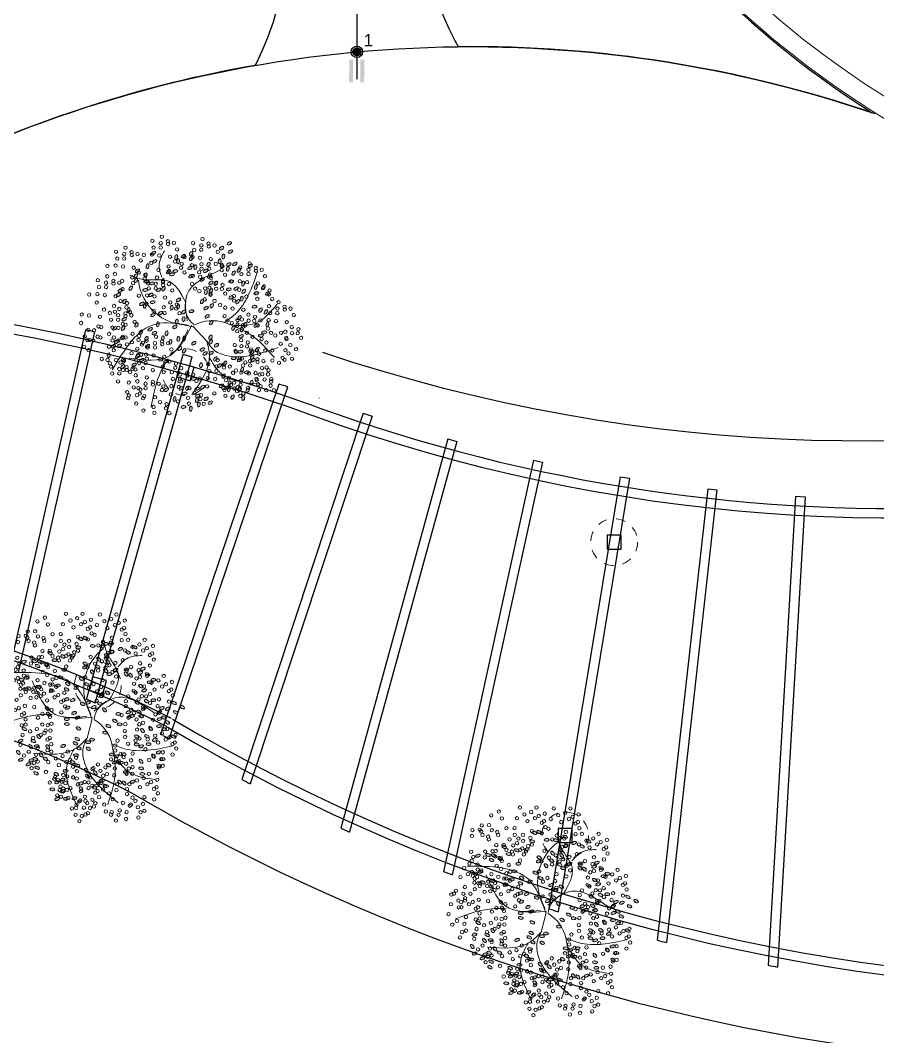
# Model space of a CAD drawing. Header units: metres. Extents: x 28 to 148, y 23 to 113.
# Drawn here: x 97.32 to 106.47, y 70.17 to 81.01 of the extents above; entities that cross this region are included whole.
import ezdxf

# ---------------------------------------------------------------- set-up
doc = ezdxf.new("R2010")
doc.units = ezdxf.units.M
doc.linetypes.add('DASHED2', pattern=[0.375, 0.25, -0.125])
doc.linetypes.add('HIDDEN2', pattern=[0.1875, 0.125, -0.0625])
for name, color, linetype, lineweight in [('DWGAUTOCAD.COM', 7, 'Continuous', 0), ('GRAFO01', 7, 'Continuous', 0), ('proyecciones', 1, 'DASHED2', 5)]:
    doc.layers.add(name, color=color, linetype=linetype, lineweight=lineweight)
doc.styles.add('Generales', font='trebuc.ttf', dxfattribs={"height": 0.1})

# ---------------------------------------------------------------- blocks, each defined once
blk = doc.blocks.new('A$C2ECE247B')
h = blk.add_hatch(color=6)
h.set_gradient(color1=(255, 0, 255), color2=(255, 127, 223), rotation=180, centered=1, tint=1, name='INVSPHERICAL')
edge = h.paths.add_edge_path()
edge.add_ellipse((2.573, 1.381), major_axis=(-0.0583, -0.0025), ratio=0.578492, start_angle=0, end_angle=360, ccw=False)
edge = h.paths.add_edge_path()
edge.add_ellipse((2.69, 1.466), major_axis=(-0.0521, -0.0262), ratio=0.578492, start_angle=0, end_angle=360, ccw=False)
edge = h.paths.add_edge_path()
edge.add_ellipse((2.361, 1.263), major_axis=(-0.0377, -0.0445), ratio=0.578492, start_angle=0, end_angle=360, ccw=False)
edge = h.paths.add_edge_path()
edge.add_ellipse((2.855, 1.253), major_axis=(-0.0583, -0.0025), ratio=0.578492, start_angle=0, end_angle=360, ccw=False)
edge = h.paths.add_edge_path()
edge.add_ellipse((2.094, 3.168), major_axis=(-0.0546, 0.0205), ratio=0.578492, start_angle=0, end_angle=360, ccw=False)
edge = h.paths.add_edge_path()
edge.add_ellipse((2.035, 2.867), major_axis=(-0.0521, -0.0262), ratio=0.578492, start_angle=0, end_angle=360, ccw=False)
edge = h.paths.add_edge_path()
edge.add_ellipse((1.85, 3.126), major_axis=(-0.0521, -0.0262), ratio=0.578492, start_angle=0, end_angle=360, ccw=False)
edge = h.paths.add_edge_path()
edge.add_ellipse((1.989, 3.049), major_axis=(-0.0546, 0.0205), ratio=0.578492, start_angle=0, end_angle=360, ccw=False)
edge = h.paths.add_edge_path()
edge.add_ellipse((1.831, 2.33), major_axis=(-0.0521, -0.0262), ratio=0.578492, start_angle=0, end_angle=360, ccw=False)
edge = h.paths.add_edge_path()
edge.add_ellipse((1.673, 2.454), major_axis=(-0.0521, -0.0262), ratio=0.578492, start_angle=0, end_angle=360, ccw=False)
edge = h.paths.add_edge_path()
edge.add_ellipse((1.556, 2.369), major_axis=(-0.0583, -0.0025), ratio=0.578492, start_angle=0, end_angle=360, ccw=False)
edge = h.paths.add_edge_path()
edge.add_ellipse((1.588, 2.619), major_axis=(-0.0583, -0.0025), ratio=0.578492, start_angle=0, end_angle=360, ccw=False)
edge = h.paths.add_edge_path()
edge.add_ellipse((1.921, 2.717), major_axis=(-0.0377, -0.0445), ratio=0.578492, start_angle=0, end_angle=360, ccw=False)
edge = h.paths.add_edge_path()
edge.add_ellipse((1.347, 2.658), major_axis=(-0.0546, 0.0205), ratio=0.578492, start_angle=0, end_angle=360, ccw=False)
edge = h.paths.add_edge_path()
edge.add_ellipse((1.747, 1.646), major_axis=(-0.0583, -0.0025), ratio=0.578492, start_angle=0, end_angle=360, ccw=False)
edge = h.paths.add_edge_path()
edge.add_ellipse((1.636, 1.6), major_axis=(-0.0546, 0.0205), ratio=0.578492, start_angle=0, end_angle=360, ccw=False)
edge = h.paths.add_edge_path()
edge.add_ellipse((1.461, 1.651), major_axis=(-0.0583, -0.0025), ratio=0.578492, start_angle=0, end_angle=360, ccw=False)
edge = h.paths.add_edge_path()
edge.add_ellipse((1.045, 1.48), major_axis=(-0.0377, -0.0445), ratio=0.578492, start_angle=0, end_angle=360, ccw=False)
edge = h.paths.add_edge_path()
edge.add_ellipse((1.009, 1.178), major_axis=(-0.0583, -0.0025), ratio=0.578492, start_angle=0, end_angle=360, ccw=False)
edge = h.paths.add_edge_path()
edge.add_ellipse((1.53, 1.44), major_axis=(-0.0546, 0.0205), ratio=0.578492, start_angle=0, end_angle=360, ccw=False)
edge = h.paths.add_edge_path()
edge.add_ellipse((1.673, 1.458), major_axis=(-0.0546, 0.0205), ratio=0.578492, start_angle=0, end_angle=360, ccw=False)
edge = h.paths.add_edge_path()
edge.add_ellipse((1.412, 1.211), major_axis=(-0.0521, -0.0262), ratio=0.578492, start_angle=0, end_angle=360, ccw=False)
edge = h.paths.add_edge_path()
edge.add_ellipse((1.247, 0.991), major_axis=(-0.0546, 0.0205), ratio=0.578492, start_angle=0, end_angle=360, ccw=False)
edge = h.paths.add_edge_path()
edge.add_ellipse((1.451, 0.958), major_axis=(-0.0377, -0.0445), ratio=0.578492, start_angle=0, end_angle=360, ccw=False)
edge = h.paths.add_edge_path()
edge.add_ellipse((1.56, 0.985), major_axis=(-0.0377, -0.0445), ratio=0.578492, start_angle=0, end_angle=360, ccw=False)
edge = h.paths.add_edge_path()
edge.add_ellipse((1.04, 1.312), major_axis=(-0.0583, -0.0025), ratio=0.578492, start_angle=0, end_angle=360, ccw=False)
edge = h.paths.add_edge_path()
edge.add_ellipse((0.61, 1.371), major_axis=(-0.0521, -0.0262), ratio=0.578492, start_angle=0, end_angle=360, ccw=False)
edge = h.paths.add_edge_path()
edge.add_ellipse((0.525, 1.536), major_axis=(-0.0583, -0.0025), ratio=0.578492, start_angle=0, end_angle=360, ccw=False)
edge = h.paths.add_edge_path()
edge.add_ellipse((0.748, 1.606), major_axis=(-0.0377, -0.0445), ratio=0.578492, start_angle=0, end_angle=360, ccw=False)
edge = h.paths.add_edge_path()
edge.add_ellipse((1.15, 1.886), major_axis=(-0.0583, -0.0025), ratio=0.578492, start_angle=0, end_angle=360, ccw=False)
edge = h.paths.add_edge_path()
edge.add_ellipse((1.038, 1.839), major_axis=(-0.0546, 0.0205), ratio=0.578492, start_angle=0, end_angle=360, ccw=False)
edge = h.paths.add_edge_path()
edge.add_ellipse((0.863, 1.891), major_axis=(-0.0583, -0.0025), ratio=0.578492, start_angle=0, end_angle=360, ccw=False)
edge = h.paths.add_edge_path()
edge.add_ellipse((0.622, 1.694), major_axis=(-0.0546, 0.0205), ratio=0.578492, start_angle=0, end_angle=360, ccw=False)
edge = h.paths.add_edge_path()
edge.add_ellipse((3.446, 1.636), major_axis=(-0.0377, -0.0445), ratio=0.578492, start_angle=0, end_angle=360, ccw=False)
edge = h.paths.add_edge_path()
edge.add_ellipse((2.913, 1.85), major_axis=(-0.0546, 0.0205), ratio=0.578492, start_angle=0, end_angle=360, ccw=False)
edge = h.paths.add_edge_path()
edge.add_ellipse((2.811, 2.767), major_axis=(-0.0546, 0.0205), ratio=0.578492, start_angle=0, end_angle=360, ccw=False)
edge = h.paths.add_edge_path()
edge.add_ellipse((2.826, 2.493), major_axis=(-0.0583, -0.0025), ratio=0.578492, start_angle=0, end_angle=360, ccw=False)
edge = h.paths.add_edge_path()
edge.add_ellipse((2.825, 2.376), major_axis=(-0.0583, -0.0025), ratio=0.578492, start_angle=0, end_angle=360, ccw=False)
edge = h.paths.add_edge_path()
edge.add_ellipse((3.267, 2.611), major_axis=(-0.0377, -0.0445), ratio=0.578492, start_angle=0, end_angle=360, ccw=False)
edge = h.paths.add_edge_path()
edge.add_ellipse((3.299, 2.752), major_axis=(-0.0377, -0.0445), ratio=0.578492, start_angle=0, end_angle=360, ccw=False)
edge = h.paths.add_edge_path()
edge.add_ellipse((3.55, 1.847), major_axis=(-0.0583, -0.0025), ratio=0.578492, start_angle=0, end_angle=360, ccw=False)
edge = h.paths.add_edge_path()
edge.add_ellipse((3.501, 2.075), major_axis=(-0.0377, -0.0445), ratio=0.578492, start_angle=0, end_angle=360, ccw=False)
edge = h.paths.add_edge_path()
edge.add_ellipse((3.633, 1.969), major_axis=(-0.0521, -0.0262), ratio=0.578492, start_angle=0, end_angle=360, ccw=False)
edge = h.paths.add_edge_path()
edge.add_ellipse((3.284, 1.829), major_axis=(-0.0377, -0.0445), ratio=0.578492, start_angle=0, end_angle=360, ccw=False)
edge = h.paths.add_edge_path()
edge.add_ellipse((2.203, 4.252), major_axis=(-0.0583, -0.0025), ratio=0.578492, start_angle=0, end_angle=360, ccw=False)
edge = h.paths.add_edge_path()
edge.add_ellipse((1.984, 4.241), major_axis=(-0.0583, -0.0025), ratio=0.578492, start_angle=0, end_angle=360, ccw=False)
edge = h.paths.add_edge_path()
edge.add_ellipse((1.89, 4.302), major_axis=(-0.0583, -0.0025), ratio=0.578492, start_angle=0, end_angle=360, ccw=False)
edge = h.paths.add_edge_path()
edge.add_ellipse((1.759, 4.327), major_axis=(-0.0521, -0.0262), ratio=0.578492, start_angle=0, end_angle=360, ccw=False)
edge = h.paths.add_edge_path()
edge.add_ellipse((1.747, 4.103), major_axis=(-0.0546, 0.0205), ratio=0.578492, start_angle=0, end_angle=360, ccw=False)
edge = h.paths.add_edge_path()
edge.add_ellipse((1.541, 4.179), major_axis=(-0.0546, 0.0205), ratio=0.578492, start_angle=0, end_angle=360, ccw=False)
edge = h.paths.add_edge_path()
edge.add_ellipse((1.354, 4.095), major_axis=(-0.0521, -0.0262), ratio=0.578492, start_angle=0, end_angle=360, ccw=False)
edge = h.paths.add_edge_path()
edge.add_ellipse((1.196, 4.219), major_axis=(-0.0521, -0.0262), ratio=0.578492, start_angle=0, end_angle=360, ccw=False)
edge = h.paths.add_edge_path()
edge.add_ellipse((1.873, 4.015), major_axis=(-0.0377, -0.0445), ratio=0.578492, start_angle=0, end_angle=360, ccw=False)
edge = h.paths.add_edge_path()
edge.add_ellipse((1.841, 3.874), major_axis=(-0.0377, -0.0445), ratio=0.578492, start_angle=0, end_angle=360, ccw=False)
edge = h.paths.add_edge_path()
edge.add_ellipse((2.059, 3.93), major_axis=(-0.0377, -0.0445), ratio=0.578492, start_angle=0, end_angle=360, ccw=False)
edge = h.paths.add_edge_path()
edge.add_ellipse((2.682, 4.022), major_axis=(-0.0546, 0.0205), ratio=0.578492, start_angle=0, end_angle=360, ccw=False)
edge = h.paths.add_edge_path()
edge.add_ellipse((2.493, 4.422), major_axis=(-0.0521, -0.0262), ratio=0.578492, start_angle=0, end_angle=360, ccw=False)
edge = h.paths.add_edge_path()
edge.add_ellipse((2.382, 4.439), major_axis=(-0.0521, -0.0262), ratio=0.578492, start_angle=0, end_angle=360, ccw=False)
edge = h.paths.add_edge_path()
edge.add_ellipse((2.552, 4.216), major_axis=(-0.0583, -0.0025), ratio=0.578492, start_angle=0, end_angle=360, ccw=False)
edge = h.paths.add_edge_path()
edge.add_ellipse((2.383, 3.828), major_axis=(-0.0521, -0.0262), ratio=0.578492, start_angle=0, end_angle=360, ccw=False)
edge = h.paths.add_edge_path()
edge.add_ellipse((2.92, 4), major_axis=(-0.0521, -0.0262), ratio=0.578492, start_angle=0, end_angle=360, ccw=False)
edge = h.paths.add_edge_path()
edge.add_ellipse((2.162, 0.848), major_axis=(-0.0521, -0.0262), ratio=0.578492, start_angle=0, end_angle=360, ccw=False)
edge = h.paths.add_edge_path()
edge.add_ellipse((2.487, 0.82), major_axis=(-0.0377, -0.0445), ratio=0.578492, start_angle=0, end_angle=360, ccw=False)
edge = h.paths.add_edge_path()
edge.add_ellipse((2.641, 0.593), major_axis=(-0.0546, 0.0205), ratio=0.578492, start_angle=0, end_angle=360, ccw=False)
edge = h.paths.add_edge_path()
edge.add_ellipse((2.848, 0.578), major_axis=(-0.0583, -0.0025), ratio=0.578492, start_angle=0, end_angle=360, ccw=False)
edge = h.paths.add_edge_path()
edge.add_ellipse((2.605, 1.631), major_axis=(-0.0583, -0.0025), ratio=0.578492, start_angle=0, end_angle=360, ccw=False)
edge = h.paths.add_edge_path()
edge.add_ellipse((2.329, 1.122), major_axis=(-0.0377, -0.0445), ratio=0.578492, start_angle=0, end_angle=360, ccw=False)
edge = h.paths.add_edge_path()
edge.add_ellipse((2.143, 1.207), major_axis=(-0.0377, -0.0445), ratio=0.578492, start_angle=0, end_angle=360, ccw=False)
edge = h.paths.add_edge_path()
edge.add_ellipse((1.887, 0.887), major_axis=(-0.0583, -0.0025), ratio=0.578492, start_angle=0, end_angle=360, ccw=False)
edge = h.paths.add_edge_path()
edge.add_ellipse((2.107, 0.898), major_axis=(-0.0583, -0.0025), ratio=0.578492, start_angle=0, end_angle=360, ccw=False)
edge = h.paths.add_edge_path()
edge.add_ellipse((2.012, 0.959), major_axis=(-0.0583, -0.0025), ratio=0.578492, start_angle=0, end_angle=360, ccw=False)
edge = h.paths.add_edge_path()
edge.add_ellipse((1.82, 1.387), major_axis=(-0.0521, -0.0262), ratio=0.578492, start_angle=0, end_angle=360, ccw=False)
edge = h.paths.add_edge_path()
edge.add_ellipse((2.492, 0.949), major_axis=(-0.0546, 0.0205), ratio=0.578492, start_angle=0, end_angle=360, ccw=False)
edge = h.paths.add_edge_path()
edge.add_ellipse((2.316, 2.892), major_axis=(-0.0546, 0.0205), ratio=0.578492, start_angle=0, end_angle=360, ccw=False)
edge = h.paths.add_edge_path()
edge.add_ellipse((2.447, 2.863), major_axis=(-0.0521, -0.0262), ratio=0.578492, start_angle=0, end_angle=360, ccw=False)
edge = h.paths.add_edge_path()
edge.add_ellipse((2.343, 3.33), major_axis=(-0.0521, -0.0262), ratio=0.578492, start_angle=0, end_angle=360, ccw=False)
edge = h.paths.add_edge_path()
edge.add_ellipse((1.261, 2.571), major_axis=(-0.0583, -0.0025), ratio=0.578492, start_angle=0, end_angle=360, ccw=False)
edge = h.paths.add_edge_path()
edge.add_ellipse((1.041, 2.56), major_axis=(-0.0583, -0.0025), ratio=0.578492, start_angle=0, end_angle=360, ccw=False)
edge = h.paths.add_edge_path()
edge.add_ellipse((1.145, 2.075), major_axis=(-0.0521, -0.0262), ratio=0.578492, start_angle=0, end_angle=360, ccw=False)
edge = h.paths.add_edge_path()
edge.add_ellipse((0.902, 2.082), major_axis=(-0.0521, -0.0262), ratio=0.578492, start_angle=0, end_angle=360, ccw=False)
edge = h.paths.add_edge_path()
edge.add_ellipse((0.711, 1.997), major_axis=(-0.0546, 0.0205), ratio=0.578492, start_angle=0, end_angle=360, ccw=False)
edge = h.paths.add_edge_path()
edge.add_ellipse((0.598, 2.497), major_axis=(-0.0546, 0.0205), ratio=0.578492, start_angle=0, end_angle=360, ccw=False)
edge = h.paths.add_edge_path()
edge.add_ellipse((0.495, 2.531), major_axis=(-0.0521, -0.0262), ratio=0.578492, start_angle=0, end_angle=360, ccw=False)
edge = h.paths.add_edge_path()
edge.add_ellipse((0.411, 2.414), major_axis=(-0.0521, -0.0262), ratio=0.578492, start_angle=0, end_angle=360, ccw=False)
edge = h.paths.add_edge_path()
edge.add_ellipse((0.487, 2.252), major_axis=(-0.0583, -0.0025), ratio=0.578492, start_angle=0, end_angle=360, ccw=False)
edge = h.paths.add_edge_path()
edge.add_ellipse((0.612, 2.325), major_axis=(-0.0583, -0.0025), ratio=0.578492, start_angle=0, end_angle=360, ccw=False)
edge = h.paths.add_edge_path()
edge.add_ellipse((0.814, 2.273), major_axis=(-0.0377, -0.0445), ratio=0.578492, start_angle=0, end_angle=360, ccw=False)
edge = h.paths.add_edge_path()
edge.add_ellipse((1.008, 2.22), major_axis=(-0.0377, -0.0445), ratio=0.578492, start_angle=0, end_angle=360, ccw=False)
edge = h.paths.add_edge_path()
edge.add_ellipse((1.392, 3.686), major_axis=(-0.0583, -0.0025), ratio=0.578492, start_angle=0, end_angle=360, ccw=False)
edge = h.paths.add_edge_path()
edge.add_ellipse((1.206, 3.162), major_axis=(-0.0521, -0.0262), ratio=0.578492, start_angle=0, end_angle=360, ccw=False)
edge = h.paths.add_edge_path()
edge.add_ellipse((1.048, 3.286), major_axis=(-0.0521, -0.0262), ratio=0.578492, start_angle=0, end_angle=360, ccw=False)
edge = h.paths.add_edge_path()
edge.add_ellipse((0.967, 3.184), major_axis=(-0.0546, 0.0205), ratio=0.578492, start_angle=0, end_angle=360, ccw=False)
edge = h.paths.add_edge_path()
edge.add_ellipse((1.061, 3.609), major_axis=(-0.0546, 0.0205), ratio=0.578492, start_angle=0, end_angle=360, ccw=False)
edge = h.paths.add_edge_path()
edge.add_ellipse((0.998, 3.702), major_axis=(-0.0546, 0.0205), ratio=0.578492, start_angle=0, end_angle=360, ccw=False)
edge = h.paths.add_edge_path()
edge.add_ellipse((0.89, 3.567), major_axis=(-0.0521, -0.0262), ratio=0.578492, start_angle=0, end_angle=360, ccw=False)
edge = h.paths.add_edge_path()
edge.add_ellipse((0.744, 3.439), major_axis=(-0.0583, -0.0025), ratio=0.578492, start_angle=0, end_angle=360, ccw=False)
edge = h.paths.add_edge_path()
edge.add_ellipse((0.838, 3.378), major_axis=(-0.0583, -0.0025), ratio=0.578492, start_angle=0, end_angle=360, ccw=False)
edge = h.paths.add_edge_path()
edge.add_ellipse((1.405, 3.576), major_axis=(-0.0377, -0.0445), ratio=0.578492, start_angle=0, end_angle=360, ccw=False)
edge = h.paths.add_edge_path()
edge.add_ellipse((1.296, 3.548), major_axis=(-0.0377, -0.0445), ratio=0.578492, start_angle=0, end_angle=360, ccw=False)
edge = h.paths.add_edge_path()
edge.add_ellipse((2.217, 3.628), major_axis=(-0.0377, -0.0445), ratio=0.578492, start_angle=0, end_angle=360, ccw=False)
edge = h.paths.add_edge_path()
edge.add_ellipse((1.892, 3.656), major_axis=(-0.0521, -0.0262), ratio=0.578492, start_angle=0, end_angle=360, ccw=False)
edge = h.paths.add_edge_path()
edge.add_ellipse((2.087, 3.756), major_axis=(-0.0521, -0.0262), ratio=0.578492, start_angle=0, end_angle=360, ccw=False)
edge = h.paths.add_edge_path()
edge.add_ellipse((1.653, 3.678), major_axis=(-0.0546, 0.0205), ratio=0.578492, start_angle=0, end_angle=360, ccw=False)
edge = h.paths.add_edge_path()
edge.add_ellipse((1.806, 3.572), major_axis=(-0.0583, -0.0025), ratio=0.578492, start_angle=0, end_angle=360, ccw=False)
edge = h.paths.add_edge_path()
edge.add_ellipse((2.219, 2.002), major_axis=(-0.0583, -0.0025), ratio=0.578492, start_angle=0, end_angle=360, ccw=False)
edge = h.paths.add_edge_path()
edge.add_ellipse((2.314, 1.941), major_axis=(-0.0583, -0.0025), ratio=0.578492, start_angle=0, end_angle=360, ccw=False)
edge = h.paths.add_edge_path()
edge.add_ellipse((1.907, 2.169), major_axis=(-0.0583, -0.0025), ratio=0.578492, start_angle=0, end_angle=360, ccw=False)
edge = h.paths.add_edge_path()
edge.add_ellipse((2.574, 2.018), major_axis=(-0.0521, -0.0262), ratio=0.578492, start_angle=0, end_angle=360, ccw=False)
edge = h.paths.add_edge_path()
edge.add_ellipse((2.537, 1.794), major_axis=(-0.0521, -0.0262), ratio=0.578492, start_angle=0, end_angle=360, ccw=False)
edge = h.paths.add_edge_path()
edge.add_ellipse((2.621, 1.911), major_axis=(-0.0521, -0.0262), ratio=0.578492, start_angle=0, end_angle=360, ccw=False)
edge = h.paths.add_edge_path()
edge.add_ellipse((2.18, 2.781), major_axis=(-0.0546, 0.0205), ratio=0.578492, start_angle=0, end_angle=360, ccw=False)
edge = h.paths.add_edge_path()
edge.add_ellipse((0.212, 2.657), major_axis=(-0.0521, -0.0262), ratio=0.578492, start_angle=0, end_angle=360, ccw=False)
edge = h.paths.add_edge_path()
edge.add_ellipse((0.054, 2.781), major_axis=(-0.0521, -0.0262), ratio=0.578492, start_angle=0, end_angle=360, ccw=False)
edge = h.paths.add_edge_path()
edge.add_ellipse((0.25, 2.881), major_axis=(-0.0521, -0.0262), ratio=0.578492, start_angle=0, end_angle=360, ccw=False)
edge = h.paths.add_edge_path()
edge.add_ellipse((0.399, 2.741), major_axis=(-0.0546, 0.0205), ratio=0.578492, start_angle=0, end_angle=360, ccw=False)
edge = h.paths.add_edge_path()
edge.add_ellipse((0.542, 2.758), major_axis=(-0.0546, 0.0205), ratio=0.578492, start_angle=0, end_angle=360, ccw=False)
edge = h.paths.add_edge_path()
edge.add_ellipse((0.605, 2.665), major_axis=(-0.0546, 0.0205), ratio=0.578492, start_angle=0, end_angle=360, ccw=False)
edge = h.paths.add_edge_path()
edge.add_ellipse((2.651, 2.642), major_axis=(-0.0546, 0.0205), ratio=0.578492, start_angle=0, end_angle=360, ccw=False)
edge = h.paths.add_edge_path()
edge.add_ellipse((2.57, 2.531), major_axis=(-0.0546, 0.0205), ratio=0.578492, start_angle=0, end_angle=360, ccw=False)
edge = h.paths.add_edge_path()
edge.add_ellipse((2.547, 2.271), major_axis=(-0.0521, -0.0262), ratio=0.578492, start_angle=0, end_angle=360, ccw=False)
edge = h.paths.add_edge_path()
edge.add_ellipse((2.685, 2.954), major_axis=(-0.0546, 0.0205), ratio=0.578492, start_angle=0, end_angle=360, ccw=False)
edge = h.paths.add_edge_path()
edge.add_ellipse((2.478, 3.464), major_axis=(-0.0521, -0.0262), ratio=0.578492, start_angle=0, end_angle=360, ccw=False)
edge = h.paths.add_edge_path()
edge.add_ellipse((2.39, 3.741), major_axis=(-0.0546, 0.0205), ratio=0.578492, start_angle=0, end_angle=360, ccw=False)
edge = h.paths.add_edge_path()
edge.add_ellipse((2.607, 3.247), major_axis=(-0.0546, 0.0205), ratio=0.578492, start_angle=0, end_angle=360, ccw=False)
edge = h.paths.add_edge_path()
edge.add_ellipse((2.31, 1.781), major_axis=(-0.0521, -0.0262), ratio=0.578492, start_angle=0, end_angle=360, ccw=False)
edge = h.paths.add_edge_path()
edge.add_ellipse((0.746, 2.949), major_axis=(-0.0583, -0.0025), ratio=0.578492, start_angle=0, end_angle=360, ccw=False)
edge = h.paths.add_edge_path()
edge.add_ellipse((0.986, 2.769), major_axis=(-0.0377, -0.0445), ratio=0.578492, start_angle=0, end_angle=360, ccw=False)
edge = h.paths.add_edge_path()
edge.add_ellipse((0.912, 2.927), major_axis=(-0.0521, -0.0262), ratio=0.578492, start_angle=0, end_angle=360, ccw=False)
edge = h.paths.add_edge_path()
edge.add_ellipse((1.135, 2.893), major_axis=(-0.0521, -0.0262), ratio=0.578492, start_angle=0, end_angle=360, ccw=False)
edge = h.paths.add_edge_path()
edge.add_ellipse((1.097, 2.668), major_axis=(-0.0521, -0.0262), ratio=0.578492, start_angle=0, end_angle=360, ccw=False)
edge = h.paths.add_edge_path()
edge.add_ellipse((0.258, 2.073), major_axis=(-0.0521, -0.0262), ratio=0.578492, start_angle=0, end_angle=360, ccw=False)
edge = h.paths.add_edge_path()
edge.add_ellipse((2.829, 2.971), major_axis=(-0.0546, 0.0205), ratio=0.578492, start_angle=0, end_angle=360, ccw=False)
edge = h.paths.add_edge_path()
edge.add_ellipse((2.885, 3.676), major_axis=(-0.0583, -0.0025), ratio=0.578492, start_angle=0, end_angle=360, ccw=False)
edge = h.paths.add_edge_path()
edge.add_ellipse((2.832, 3.208), major_axis=(-0.0521, -0.0262), ratio=0.578492, start_angle=0, end_angle=360, ccw=False)
edge = h.paths.add_edge_path()
edge.add_ellipse((2.805, 3.342), major_axis=(-0.0521, -0.0262), ratio=0.578492, start_angle=0, end_angle=360, ccw=False)
edge = h.paths.add_edge_path()
edge.add_ellipse((2.936, 0.761), major_axis=(-0.0546, 0.0205), ratio=0.578492, start_angle=0, end_angle=360, ccw=False)
edge = h.paths.add_edge_path()
edge.add_ellipse((3.061, 0.574), major_axis=(-0.0546, 0.0205), ratio=0.578492, start_angle=0, end_angle=360, ccw=False)
edge = h.paths.add_edge_path()
edge.add_ellipse((3.174, 0.807), major_axis=(-0.0583, -0.0025), ratio=0.578492, start_angle=0, end_angle=360, ccw=False)
edge = h.paths.add_edge_path()
edge.add_ellipse((3.08, 1.174), major_axis=(-0.0521, -0.0262), ratio=0.578492, start_angle=0, end_angle=360, ccw=False)
edge = h.paths.add_edge_path()
edge.add_ellipse((3.063, 0.979), major_axis=(-0.0546, 0.0205), ratio=0.578492, start_angle=0, end_angle=360, ccw=False)
edge = h.paths.add_edge_path()
edge.add_ellipse((2.925, 1.041), major_axis=(-0.0546, 0.0205), ratio=0.578492, start_angle=0, end_angle=360, ccw=False)
edge = h.paths.add_edge_path()
edge.add_ellipse((3.539, 1.327), major_axis=(-0.0521, -0.0262), ratio=0.578492, start_angle=0, end_angle=360, ccw=False)
edge = h.paths.add_edge_path()
edge.add_ellipse((3.566, 1.193), major_axis=(-0.0521, -0.0262), ratio=0.578492, start_angle=0, end_angle=360, ccw=False)
edge = h.paths.add_edge_path()
edge.add_ellipse((3.339, 1.542), major_axis=(-0.0521, -0.0262), ratio=0.578492, start_angle=0, end_angle=360, ccw=False)
edge = h.paths.add_edge_path()
edge.add_ellipse((3.934, 1.52), major_axis=(-0.0546, 0.0205), ratio=0.578492, start_angle=0, end_angle=360, ccw=False)
edge = h.paths.add_edge_path()
edge.add_ellipse((3.684, 1.502), major_axis=(-0.0546, 0.0205), ratio=0.578492, start_angle=0, end_angle=360, ccw=False)
edge = h.paths.add_edge_path()
edge.add_ellipse((3.747, 1.409), major_axis=(-0.0546, 0.0205), ratio=0.578492, start_angle=0, end_angle=360, ccw=False)
edge = h.paths.add_edge_path()
edge.add_ellipse((3.581, 1.536), major_axis=(-0.0521, -0.0262), ratio=0.578492, start_angle=0, end_angle=360, ccw=False)
edge = h.paths.add_edge_path()
edge.add_ellipse((3.121, 3.911), major_axis=(-0.0583, -0.0025), ratio=0.578492, start_angle=0, end_angle=360, ccw=False)
edge = h.paths.add_edge_path()
edge.add_ellipse((3.227, 4.083), major_axis=(-0.0521, -0.0262), ratio=0.578492, start_angle=0, end_angle=360, ccw=False)
edge = h.paths.add_edge_path()
edge.add_ellipse((3.539, 3.13), major_axis=(-0.0521, -0.0262), ratio=0.578492, start_angle=0, end_angle=360, ccw=False)
edge = h.paths.add_edge_path()
edge.add_ellipse((2.978, 3.498), major_axis=(-0.0583, -0.0025), ratio=0.578492, start_angle=0, end_angle=360, ccw=False)
edge = h.paths.add_edge_path()
edge.add_ellipse((3.042, 3.303), major_axis=(-0.0583, -0.0025), ratio=0.578492, start_angle=0, end_angle=360, ccw=False)
edge = h.paths.add_edge_path()
edge.add_ellipse((3.327, 3.802), major_axis=(-0.0377, -0.0445), ratio=0.578492, start_angle=0, end_angle=360, ccw=False)
edge = h.paths.add_edge_path()
edge.add_ellipse((3.186, 3.184), major_axis=(-0.0521, -0.0262), ratio=0.578492, start_angle=0, end_angle=360, ccw=False)
edge = h.paths.add_edge_path()
edge.add_ellipse((3.915, 3.442), major_axis=(-0.0583, -0.0025), ratio=0.578492, start_angle=0, end_angle=360, ccw=False)
edge = h.paths.add_edge_path()
edge.add_ellipse((3.791, 3.486), major_axis=(-0.0583, -0.0025), ratio=0.578492, start_angle=0, end_angle=360, ccw=False)
edge = h.paths.add_edge_path()
edge.add_ellipse((3.527, 3.77), major_axis=(-0.0521, -0.0262), ratio=0.578492, start_angle=0, end_angle=360, ccw=False)
edge = h.paths.add_edge_path()
edge.add_ellipse((3.611, 3.888), major_axis=(-0.0521, -0.0262), ratio=0.578492, start_angle=0, end_angle=360, ccw=False)
edge = h.paths.add_edge_path()
edge.add_ellipse((3.857, 3.871), major_axis=(-0.0546, 0.0205), ratio=0.578492, start_angle=0, end_angle=360, ccw=False)
edge = h.paths.add_edge_path()
edge.add_ellipse((3.48, 3.877), major_axis=(-0.0521, -0.0262), ratio=0.578492, start_angle=0, end_angle=360, ccw=False)
edge = h.paths.add_edge_path()
edge.add_ellipse((3.734, 3.23), major_axis=(-0.0521, -0.0262), ratio=0.578492, start_angle=0, end_angle=360, ccw=False)
edge = h.paths.add_edge_path()
edge.add_ellipse((3.512, 3.264), major_axis=(-0.0521, -0.0262), ratio=0.578492, start_angle=0, end_angle=360, ccw=False)
edge = h.paths.add_edge_path()
edge.add_ellipse((3.848, 2.259), major_axis=(-0.0521, -0.0262), ratio=0.578492, start_angle=0, end_angle=360, ccw=False)
edge = h.paths.add_edge_path()
edge.add_ellipse((3.936, 1.976), major_axis=(-0.0546, 0.0205), ratio=0.578492, start_angle=0, end_angle=360, ccw=False)
edge = h.paths.add_edge_path()
edge.add_ellipse((3.99, 1.692), major_axis=(-0.0377, -0.0445), ratio=0.578492, start_angle=0, end_angle=360, ccw=False)
edge = h.paths.add_edge_path()
edge.add_ellipse((3.696, 1.833), major_axis=(-0.0377, -0.0445), ratio=0.578492, start_angle=0, end_angle=360, ccw=False)
at = {"color": 32}
for p, q in [((2.225, 2.503), (2.376, 2.929)), ((2.215, 2.503), (2.338, 2.039))]:
    blk.add_line(p, q, dxfattribs=at)
at = {"color": 64}
for centre in [(1.435, 4.862), (1.634, 5.007), (1.761, 4.898), (1.924, 4.844), (2.033, 5.007), (1.453, 4.681), (1.508, 4.644), (1.58, 4.808), (1.671, 4.753), (1.852, 4.681), (2.105, 4.753), (1.417, 4.536), (1.508, 4.391), (1.743, 4.445), (1.96, 4.354), (2.16, 4.518), (1.743, 4.119), (1.779, 4.282), (2.069, 4.264), (1.834, 4.083), (1.888, 3.956), (4.034, 2.959), (4.433, 2.959), (3.835, 2.814), (3.98, 2.76), (4.07, 2.706), (4.161, 2.851), (4.324, 2.796), (4.505, 2.706), (3.817, 2.488), (3.853, 2.633), (3.908, 2.597), (4.252, 2.633), (4.559, 2.47), (3.218, 2.219), (3.363, 2.165), (3.417, 2.364), (3.544, 2.256), (3.707, 2.201), (3.816, 2.364), (3.908, 2.343), (4.143, 2.398), (4.179, 2.234), (4.36, 2.307), (4.469, 2.216), (3.236, 2.038), (3.291, 2.002), (3.454, 2.111), (3.635, 2.038), (3.888, 2.111), (4.143, 2.071), (4.233, 2.035), (3.2, 1.893), (3.291, 1.748), (3.526, 1.803), (3.743, 1.712), (3.942, 1.875), (4.288, 1.908), (3.526, 1.476), (3.562, 1.64), (3.617, 1.44), (3.852, 1.621), (3.671, 1.313)]:
    blk.add_circle(centre, 0.0405, dxfattribs=at)
at = {"color": 66}
for centre in [(2.249, 4.881), (2.448, 5.026), (2.575, 4.917), (2.738, 4.863), (2.847, 5.026), (2.267, 4.699), (2.322, 4.663), (2.394, 4.826), (2.485, 4.772), (2.666, 4.699), (2.919, 4.772), (2.231, 4.554), (2.322, 4.409), (2.557, 4.464), (2.774, 4.373), (2.973, 4.536), (2.557, 4.138), (2.593, 4.301), (2.883, 4.283), (1.858, 3.988), (1.985, 3.88), (2.256, 3.988), (2.648, 4.101), (2.702, 3.975), (1.659, 3.843), (1.677, 3.662), (1.731, 3.626), (1.804, 3.789), (1.894, 3.735), (2.075, 3.662), (2.148, 3.825), (2.329, 3.735), (1.641, 3.517), (1.967, 3.427), (2.383, 3.499), (1.731, 3.372), (2.003, 3.264), (2.184, 3.336), (2.293, 3.245), (3.085, 3.272), (3.212, 3.163), (3.483, 3.272), (1.967, 3.101), (2.057, 3.064), (2.112, 2.937), (2.886, 3.127), (2.904, 2.945), (2.958, 2.909), (3.031, 3.072), (3.121, 3.018), (3.302, 2.945), (3.375, 3.109), (3.556, 3.018), (2.868, 2.8), (2.958, 2.655), (3.194, 2.71), (3.61, 2.782), (3.23, 2.547), (3.411, 2.619), (3.519, 2.529), (3.194, 2.384), (3.284, 2.347), (3.338, 2.221)]:
    blk.add_circle(centre, 0.0405, dxfattribs=at)
at = {"color": 68}
for centre in [(3.353, 4.931), (3.28, 4.768), (3.534, 4.84), (3.588, 4.605), (3.764, 4.598), (2.97, 4.373), (3.171, 4.532), (3.368, 4.373), (3.389, 4.441), (3.521, 4.482), (3.744, 4.373), (3.777, 4.457), (3.811, 4.495), (3.987, 4.488), (2.771, 4.228), (2.915, 4.174), (3.006, 4.119), (3.096, 4.264), (3.236, 4.135), (3.412, 4.128), (3.591, 4.264), (3.611, 4.332), (4, 4.347), (2.752, 3.902), (2.789, 4.047), (2.843, 4.011), (3.016, 3.903), (3.037, 3.972), (3.169, 4.012), (3.425, 3.987), (3.501, 3.978), (3.677, 3.971), (4.017, 3.967), (2.843, 3.757), (3.115, 3.648), (3.281, 3.747), (3.301, 3.815), (3.404, 3.63), (3.434, 3.856), (3.69, 3.83), (3.863, 3.659), (3.966, 3.838), (4.004, 3.749), (4.058, 3.682), (3.078, 3.485), (3.169, 3.449), (3.3, 3.556), (3.53, 3.428), (3.774, 3.518), (3.859, 3.537), (3.979, 3.39), (4.004, 3.483), (4.094, 3.428), (4.185, 3.573), (3.172, 3.326), (3.223, 3.322), (3.364, 3.364), (3.441, 3.211), (3.607, 3.249), (3.633, 3.147), (3.799, 3.211), (3.812, 3.147), (3.841, 3.211), (3.877, 3.356), (3.931, 3.32), (3.94, 3.224), (4.275, 3.356), (3.453, 3.044), (3.697, 3.006), (3.931, 3.066), (4.167, 3.12), (4.203, 2.957), (4.384, 3.03), (4.493, 2.939), (4.167, 2.794), (4.257, 2.758), (4.311, 2.631)]:
    blk.add_circle(centre, 0.0405, dxfattribs=at)
at = {"color": 62}
for centre in [(0.957, 4.396), (1.356, 4.396), (0.758, 4.251), (0.903, 4.197), (0.993, 4.142), (1.084, 4.287), (1.247, 4.233), (1.428, 4.142), (0.74, 3.925), (0.776, 4.07), (0.83, 4.034), (1.174, 4.07), (1.482, 3.907), (0.83, 3.78), (1.066, 3.834), (1.102, 3.671), (1.283, 3.744), (1.392, 3.653), (1.066, 3.508), (1.156, 3.472), (1.211, 3.345), (2.802, 1.714), (3.2, 1.714), (2.603, 1.569), (2.747, 1.515), (2.838, 1.461), (2.929, 1.606), (3.092, 1.551), (3.273, 1.461), (2.584, 1.243), (2.621, 1.388), (2.675, 1.352), (3.019, 1.388), (3.327, 1.225), (2.07, 0.947), (2.269, 1.092), (2.396, 0.983), (2.667, 1.092), (2.675, 1.098), (2.91, 1.153), (2.947, 0.99), (3.128, 1.062), (3.236, 0.971), (2.088, 0.765), (2.142, 0.729), (2.215, 0.892), (2.305, 0.838), (2.486, 0.765), (2.559, 0.928), (2.74, 0.838), (2.91, 0.826), (3.001, 0.79), (2.052, 0.62), (2.142, 0.475), (2.378, 0.53), (2.794, 0.602), (3.055, 0.663), (2.378, 0.204), (2.414, 0.367), (2.595, 0.439), (2.704, 0.349), (2.468, 0.167), (2.523, 0.041)]:
    blk.add_circle(centre, 0.0405, dxfattribs=at)
at = {"color": 60}
for centre in [(0.301, 3.386), (0.5, 3.531), (0.627, 3.423), (0.899, 3.531), (0.319, 3.205), (0.373, 3.169), (0.446, 3.332), (0.536, 3.278), (0.718, 3.205), (0.79, 3.368), (0.971, 3.278), (0.283, 3.06), (0.373, 2.915), (0.609, 2.97), (0.831, 3.094), (0.922, 3.039), (1.025, 3.042), (1.103, 2.967), (1.175, 3.13), (1.356, 3.039), (1.409, 2.924), (0.645, 2.807), (0.826, 2.879), (0.935, 2.788), (0.994, 2.731), (1.281, 2.719), (1.411, 2.804), (0.609, 2.643), (0.699, 2.607), (0.754, 2.48), (0.994, 2.405), (1.03, 2.568), (1.152, 2.488), (1.211, 2.641), (1.32, 2.55), (1.345, 2.527), (1.511, 2.591), (0.414, 2.258), (0.813, 2.258), (1.085, 2.369), (1.139, 2.242), (1.421, 2.373), (1.434, 2.206), (0.215, 2.113), (0.233, 1.932), (0.36, 2.059), (0.451, 2.005), (0.541, 2.15), (0.632, 1.932), (0.704, 2.095), (0.885, 2.005), (1.083, 2.031), (1.174, 1.977), (1.428, 2.067), (1.609, 1.977), (0.197, 1.787), (0.288, 1.896), (0.523, 1.697), (0.939, 1.769), (1.246, 1.669), (1.355, 1.904), (1.661, 1.861), (1.663, 1.741), (0.288, 1.642), (0.559, 1.534), (0.74, 1.606), (0.849, 1.516), (1.283, 1.505), (1.405, 1.425), (1.464, 1.578), (1.533, 1.656), (1.572, 1.487), (1.597, 1.464), (1.763, 1.528), (0.523, 1.371), (0.614, 1.334), (0.668, 1.207), (0.854, 1.183), (1.246, 1.342), (1.253, 1.183), (1.337, 1.306), (1.674, 1.31), (1.899, 1.335), (2.021, 1.255), (2.08, 1.407), (2.189, 1.317), (2.213, 1.293), (0.655, 1.038), (0.8, 0.983), (0.981, 1.074), (1.144, 1.02), (1.391, 1.179), (1.686, 1.144), (1.863, 1.172), (1.953, 1.136), (1.967, 1.019), (2.008, 1.009), (2.29, 1.14), (2.303, 0.973), (2.586, 1.065), (2.821, 1.119), (2.858, 0.956), (3.039, 1.029), (3.108, 1.107), (0.637, 0.712), (0.673, 0.857), (0.728, 0.82), (0.891, 0.929), (1.072, 0.857), (1.325, 0.929), (1.378, 0.813), (1.379, 0.694), (1.621, 0.929), (1.634, 0.788), (1.813, 0.711), (1.916, 0.89), (1.954, 0.801), (2.821, 0.793), (2.912, 0.757), (2.98, 0.876), (0.728, 0.567), (0.963, 0.621), (0.999, 0.458), (1.18, 0.53), (1.249, 0.608), (1.48, 0.48), (1.723, 0.57), (2.213, 0.559), (2.335, 0.479), (2.394, 0.631), (2.503, 0.541), (2.527, 0.517), (2.966, 0.63), (0.963, 0.295), (1.054, 0.259), (1.121, 0.378), (1.289, 0.44), (1.313, 0.416), (1.39, 0.263), (1.557, 0.301), (1.749, 0.263), (1.89, 0.276), (1.928, 0.442), (2.177, 0.396), (2.267, 0.36), (2.322, 0.233), (2.604, 0.364), (1.108, 0.132), (1.403, 0.096), (1.582, 0.199), (1.646, 0.058), (1.762, 0.199), (2.617, 0.197)]:
    blk.add_circle(centre, 0.0405, dxfattribs=at)
at = {"color": 32}
for centre, radius, start, end in [((1.209, 3.23), 1.211, 329.0782, 52.6009), ((1.633, 2.438), 0.539, 6.8841, 70.9351), ((2.663, 1.678), 0.946, 121.5433, 166.6017), ((2.551, 4.829), 2.314, 261.4278, 278.5722)]:
    blk.add_arc(centre, radius, start, end, dxfattribs=at)
at = {"color": 200, "extrusion": (0, 0, -1)}
for centre, major_axis in [((2.382, 4.439), (-0.0521, -0.0262)), ((2.493, 4.422), (-0.0521, -0.0262)), ((1.196, 4.219), (-0.0521, -0.0262)), ((1.759, 4.327), (-0.0521, -0.0262)), ((1.89, 4.302), (-0.0583, -0.0025)), ((1.984, 4.241), (-0.0583, -0.0025)), ((2.203, 4.252), (-0.0583, -0.0025)), ((2.552, 4.216), (-0.0583, -0.0025)), ((1.354, 4.095), (-0.0521, -0.0262)), ((2.92, 4), (-0.0521, -0.0262)), ((3.121, 3.911), (-0.0583, -0.0025)), ((3.227, 4.083), (-0.0521, -0.0262)), ((3.48, 3.877), (-0.0521, -0.0262)), ((3.611, 3.888), (-0.0521, -0.0262)), ((1.392, 3.686), (-0.0583, -0.0025)), ((1.892, 3.656), (-0.0521, -0.0262)), ((2.087, 3.756), (-0.0521, -0.0262)), ((2.383, 3.828), (-0.0521, -0.0262)), ((2.885, 3.676), (-0.0583, -0.0025)), ((3.527, 3.77), (-0.0521, -0.0262)), ((0.744, 3.439), (-0.0583, -0.0025)), ((0.89, 3.567), (-0.0521, -0.0262)), ((1.806, 3.572), (-0.0583, -0.0025)), ((2.478, 3.464), (-0.0521, -0.0262)), ((2.978, 3.498), (-0.0583, -0.0025)), ((3.791, 3.486), (-0.0583, -0.0025)), ((3.915, 3.442), (-0.0583, -0.0025)), ((0.838, 3.378), (-0.0583, -0.0025)), ((1.048, 3.286), (-0.0521, -0.0262)), ((1.206, 3.162), (-0.0521, -0.0262)), ((2.343, 3.33), (-0.0521, -0.0262)), ((2.805, 3.342), (-0.0521, -0.0262)), ((2.832, 3.208), (-0.0521, -0.0262)), ((3.042, 3.303), (-0.0583, -0.0025)), ((3.186, 3.184), (-0.0521, -0.0262)), ((3.512, 3.264), (-0.0521, -0.0262)), ((3.539, 3.13), (-0.0521, -0.0262)), ((3.734, 3.23), (-0.0521, -0.0262)), ((0.746, 2.949), (-0.0583, -0.0025)), ((0.912, 2.927), (-0.0521, -0.0262)), ((1.135, 2.893), (-0.0521, -0.0262)), ((1.85, 3.126), (-0.0521, -0.0262)), ((0.054, 2.781), (-0.0521, -0.0262)), ((0.212, 2.657), (-0.0521, -0.0262)), ((0.25, 2.881), (-0.0521, -0.0262)), ((1.097, 2.668), (-0.0521, -0.0262)), ((2.035, 2.867), (-0.0521, -0.0262)), ((2.447, 2.863), (-0.0521, -0.0262)), ((0.411, 2.414), (-0.0521, -0.0262)), ((0.495, 2.531), (-0.0521, -0.0262)), ((1.041, 2.56), (-0.0583, -0.0025)), ((1.261, 2.571), (-0.0583, -0.0025)), ((1.588, 2.619), (-0.0583, -0.0025)), ((1.673, 2.454), (-0.0521, -0.0262)), ((2.826, 2.493), (-0.0583, -0.0025)), ((0.487, 2.252), (-0.0583, -0.0025)), ((0.612, 2.325), (-0.0583, -0.0025)), ((1.556, 2.369), (-0.0583, -0.0025)), ((1.831, 2.33), (-0.0521, -0.0262)), ((1.907, 2.169), (-0.0583, -0.0025)), ((2.547, 2.271), (-0.0521, -0.0262)), ((2.825, 2.376), (-0.0583, -0.0025)), ((3.848, 2.259), (-0.0521, -0.0262)), ((0.258, 2.073), (-0.0521, -0.0262)), ((0.902, 2.082), (-0.0521, -0.0262)), ((1.145, 2.075), (-0.0521, -0.0262)), ((2.219, 2.002), (-0.0583, -0.0025)), ((2.314, 1.941), (-0.0583, -0.0025)), ((2.574, 2.018), (-0.0521, -0.0262)), ((2.621, 1.911), (-0.0521, -0.0262)), ((3.633, 1.969), (-0.0521, -0.0262)), ((0.863, 1.891), (-0.0583, -0.0025)), ((1.15, 1.886), (-0.0583, -0.0025)), ((2.31, 1.781), (-0.0521, -0.0262)), ((2.537, 1.794), (-0.0521, -0.0262)), ((3.55, 1.847), (-0.0583, -0.0025)), ((0.525, 1.536), (-0.0583, -0.0025)), ((1.461, 1.651), (-0.0583, -0.0025)), ((1.747, 1.646), (-0.0583, -0.0025)), ((2.605, 1.631), (-0.0583, -0.0025)), ((2.69, 1.466), (-0.0521, -0.0262)), ((3.339, 1.542), (-0.0521, -0.0262)), ((3.581, 1.536), (-0.0521, -0.0262)), ((0.61, 1.371), (-0.0521, -0.0262)), ((1.04, 1.312), (-0.0583, -0.0025)), ((1.412, 1.211), (-0.0521, -0.0262)), ((1.82, 1.387), (-0.0521, -0.0262)), ((2.573, 1.381), (-0.0583, -0.0025)), ((2.855, 1.253), (-0.0583, -0.0025)), ((3.539, 1.327), (-0.0521, -0.0262)), ((3.566, 1.193), (-0.0521, -0.0262)), ((1.009, 1.178), (-0.0583, -0.0025)), ((2.012, 0.959), (-0.0583, -0.0025)), ((3.08, 1.174), (-0.0521, -0.0262)), ((1.887, 0.887), (-0.0583, -0.0025)), ((2.107, 0.898), (-0.0583, -0.0025)), ((2.162, 0.848), (-0.0521, -0.0262)), ((3.174, 0.807), (-0.0583, -0.0025)), ((2.848, 0.578), (-0.0583, -0.0025))]:
    blk.add_ellipse(centre, major_axis=major_axis, ratio=0.578492, start_param=3.141593, end_param=9.424778, dxfattribs=at)
for centre, major_axis in [((1.541, 4.179), (-0.0546, 0.0205)), ((1.747, 4.103), (-0.0546, 0.0205)), ((1.841, 3.874), (-0.0377, -0.0445)), ((1.873, 4.015), (-0.0377, -0.0445)), ((2.059, 3.93), (-0.0377, -0.0445)), ((2.682, 4.022), (-0.0546, 0.0205)), ((3.857, 3.871), (-0.0546, 0.0205)), ((0.998, 3.702), (-0.0546, 0.0205)), ((1.653, 3.678), (-0.0546, 0.0205)), ((2.217, 3.628), (-0.0377, -0.0445)), ((2.39, 3.741), (-0.0546, 0.0205)), ((3.327, 3.802), (-0.0377, -0.0445)), ((1.061, 3.609), (-0.0546, 0.0205)), ((1.296, 3.548), (-0.0377, -0.0445)), ((1.405, 3.576), (-0.0377, -0.0445)), ((0.967, 3.184), (-0.0546, 0.0205)), ((2.094, 3.168), (-0.0546, 0.0205)), ((2.607, 3.247), (-0.0546, 0.0205)), ((1.989, 3.049), (-0.0546, 0.0205)), ((2.316, 2.892), (-0.0546, 0.0205)), ((2.685, 2.954), (-0.0546, 0.0205)), ((2.829, 2.971), (-0.0546, 0.0205)), ((0.399, 2.741), (-0.0546, 0.0205)), ((0.542, 2.758), (-0.0546, 0.0205)), ((0.605, 2.665), (-0.0546, 0.0205)), ((0.986, 2.769), (-0.0377, -0.0445)), ((1.347, 2.658), (-0.0546, 0.0205)), ((1.921, 2.717), (-0.0377, -0.0445)), ((2.18, 2.781), (-0.0546, 0.0205)), ((2.811, 2.767), (-0.0546, 0.0205)), ((3.299, 2.752), (-0.0377, -0.0445)), ((0.598, 2.497), (-0.0546, 0.0205)), ((2.57, 2.531), (-0.0546, 0.0205)), ((2.651, 2.642), (-0.0546, 0.0205)), ((3.267, 2.611), (-0.0377, -0.0445)), ((0.814, 2.273), (-0.0377, -0.0445)), ((1.008, 2.22), (-0.0377, -0.0445)), ((0.711, 1.997), (-0.0546, 0.0205)), ((3.501, 2.075), (-0.0377, -0.0445)), ((3.936, 1.976), (-0.0546, 0.0205)), ((0.622, 1.694), (-0.0546, 0.0205)), ((1.038, 1.839), (-0.0546, 0.0205)), ((2.913, 1.85), (-0.0546, 0.0205)), ((3.284, 1.829), (-0.0377, -0.0445)), ((3.696, 1.833), (-0.0377, -0.0445)), ((3.99, 1.692), (-0.0377, -0.0445)), ((0.748, 1.606), (-0.0377, -0.0445)), ((1.045, 1.48), (-0.0377, -0.0445)), ((1.53, 1.44), (-0.0546, 0.0205)), ((1.636, 1.6), (-0.0546, 0.0205)), ((1.673, 1.458), (-0.0546, 0.0205)), ((3.446, 1.636), (-0.0377, -0.0445)), ((3.684, 1.502), (-0.0546, 0.0205)), ((3.934, 1.52), (-0.0546, 0.0205)), ((2.143, 1.207), (-0.0377, -0.0445)), ((2.361, 1.263), (-0.0377, -0.0445)), ((3.747, 1.409), (-0.0546, 0.0205)), ((1.247, 0.991), (-0.0546, 0.0205)), ((1.451, 0.958), (-0.0377, -0.0445)), ((1.56, 0.985), (-0.0377, -0.0445)), ((2.329, 1.122), (-0.0377, -0.0445)), ((2.492, 0.949), (-0.0546, 0.0205)), ((2.925, 1.041), (-0.0546, 0.0205)), ((3.063, 0.979), (-0.0546, 0.0205)), ((2.487, 0.82), (-0.0377, -0.0445)), ((2.936, 0.761), (-0.0546, 0.0205)), ((2.641, 0.593), (-0.0546, 0.0205)), ((3.061, 0.574), (-0.0546, 0.0205))]:
    blk.add_ellipse(centre, major_axis=major_axis, ratio=0.578492, dxfattribs=at)
at = {"color": 32}
for points in [[(1.809, 2.948), (1.592, 3.592), (1.844, 4.047), (1.945, 4.425)], [(1.593, 3.751), (1.391, 3.946), (1.013, 4.022)], [(2.247, 2.608), (2.626, 3.289), (4.112, 3.618)], [(2.348, 2.557), (3.104, 2.608), (3.659, 3.416)], [(2.172, 2.684), (1.643, 3.012), (0.71, 2.633)], [(3.18, 2.608), (3.634, 2.583), (4.39, 2.355)], [(2.338, 2.039), (2.433, 1.802), (2.399, 1.447), (1.592, 0.487)], [(2.338, 2.039), (2.6, 1.8), (3.634, 1.674)], [(1.743, 1.901), (1.44, 1.784), (0.282, 1.851)], [(1.743, 1.901), (1.668, 1.194), (1.844, 0.437)], [(2.651, 1.775), (2.827, 1.371), (2.575, 0.412)], [(1.693, 1.674), (1.365, 1.245), (0.71, 1.043)]]:
    blk.add_spline(points, degree=3, dxfattribs=at)
blk = doc.blocks.new('ERF')
at = {"color": 4, "lineweight": 0}
for points in [[(-11.14, -4.856, 0.287908), (-4.625, 0.366, 0.357469)], [(8.837, -5.094, -0.294956), (1.725, 0.209, -0.294956)]]:
    blk.add_lwpolyline(points, format="xyb", dxfattribs=at)
for centre, radius, start, end in [((-12.162, 3.022), 9.717, 283.1352, 336.4665), ((9.441, 3.096), 9.885, 203.5878, 263.4569), ((-12.162, 3.022), 9.917, 283.2827, 335.6722), ((9.441, 3.096), 10.085, 204.3346, 263.2818)]:
    blk.add_arc(centre, radius, start, end)

msp = doc.modelspace()

# ---------------------------------------------------------------- hatches: boundary and pattern name
at = {"true_color": 0x939598}
for points in [[(100.884, 80.699, 1), (100.943, 80.639, 1)], [(100.884, 80.639, 1), (100.943, 80.699, 1)]]:
    msp.add_hatch(color=252, dxfattribs=at).paths.add_polyline_path(points)
h = msp.add_hatch(color=252, dxfattribs=at)
h.paths.add_polyline_path([(100.83, 80.345), (100.87, 80.345), (100.871, 80.585), (100.831, 80.585)])
h.paths.add_polyline_path([(100.95, 80.345), (100.99, 80.345), (100.991, 80.585), (100.951, 80.585)])

# ---------------------------------------------------------------- linework, layer by layer
at = {"color": 252, "true_color": 0x939598}
msp.add_line((100.913, 83.149), (100.913, 80.376), dxfattribs=at)
for p, q in [((97.21, 74.083), (98.021, 77.704)), ((97.305, 74.049), (98.119, 77.683)), ((98.03, 73.764), (99.059, 77.443)), ((98.123, 73.724), (99.156, 77.416)), ((98.823, 73.392), (100.082, 77.128)), ((98.911, 73.342), (100.177, 77.096)), ((100.981, 76.815), (99.685, 72.911)), ((101.076, 76.783), (99.775, 72.864)), ((100.981, 76.815), (101.075, 76.783)), ((101.882, 76.542), (100.742, 72.391)), ((101.882, 76.542), (101.979, 76.515)), ((101.979, 76.515), (100.834, 72.35)), ((102.796, 76.316), (101.835, 71.93)), ((102.796, 76.316), (102.894, 76.295)), ((102.894, 76.295), (101.929, 71.894)), ((103.721, 76.138), (102.961, 71.531)), ((103.82, 76.122), (103.058, 71.5)), ((103.721, 76.138), (103.82, 76.122)), ((104.654, 76.01), (104.117, 71.197)), ((104.753, 75.999), (104.215, 71.172)), ((104.654, 76.01), (104.753, 75.999)), ((105.592, 75.93), (105.298, 70.929)), ((105.692, 75.924), (105.397, 70.91)), ((105.592, 75.93), (105.692, 75.924))]:
    msp.add_line(p, q)
at = {"color": 252, "true_color": 0x939598, "elevation": 0}
for points in [[(98.461, 83.001), (100.163, 83.001), (100.163, 81.801, -0.10796), (99.828, 80.525, 0.068199), (96.378, 79.421, -0.102514), (92.557, 78.363), (92.449, 78.834, 0.190629)], [(101.663, 83.001), (103.372, 83.001, 0.106367), (106.407, 80.02, 0.084306), (101.995, 80.724, -0.113225), (101.663, 81.801)]]:
    msp.add_lwpolyline(points, format="xyb", close=True, dxfattribs=at)
msp.add_lwpolyline([(92.45, 78.832), (92.557, 78.363, 0.102514), (96.378, 79.421, -0.196024), (106.434, 80.011, -0.068199)], format="xyb", dxfattribs=at)
for points in [[(98.992, 77.202), (99.136, 77.162), (99.177, 77.306), (99.032, 77.347)], [(103.581, 75.366), (103.731, 75.366), (103.731, 75.516), (103.581, 75.516)], [(98.057, 73.861), (98.202, 73.82), (98.242, 73.965), (98.098, 74.005)], [(103.059, 72.237), (103.209, 72.237), (103.209, 72.387), (103.059, 72.387)]]:
    msp.add_lwpolyline(points, close=True)
at = {"color": 252, "true_color": 0x939598}
for radius in [0.061, 0.042, 0.042]:
    msp.add_circle((100.913, 80.669), radius, dxfattribs=at)
at = {"color": 9, "true_color": 0xc7c8ca}
for centre, radius, start, end in [((106.287, 94.455), 17.932, 251.3272, 318.6133), ((92.848, 61.663), 12.464, 62.8985, 123.1624), ((109.197, 90.903), 21.05, 239.54, 290.3019)]:
    msp.add_arc(centre, radius, start, end, dxfattribs=at)
for centre, radius, start, end in [((106.647, 93.884), 18.185, 250.0535, 312.1201), ((93.552, 57.754), 20.344, 70.0946, 116.3717), ((93.552, 57.754), 20.244, 70.0946, 116.3717), ((93.552, 57.754), 20.444, 77.0914, 77.3717), ((106.647, 93.884), 18.085, 250.0535, 295.8431), ((93.552, 57.754), 20.444, 74.0914, 74.3717), ((93.552, 57.754), 20.444, 71.0914, 71.3717), ((93.552, 57.754), 20.444, 70.0946, 70.0953), ((106.647, 93.884), 17.985, 250.0535, 250.0543), ((92.848, 61.663), 13.364, 62.8985, 123.277), ((92.848, 61.663), 13.264, 62.8985, 123.2651), ((92.848, 61.663), 13.164, 66.3776, 66.8169), ((109.196, 90.907), 20.155, 239.434, 298.6015), ((92.848, 61.663), 13.164, 62.8985, 63.0052), ((109.196, 90.907), 20.355, 239.434, 239.6519), ((109.196, 90.907), 20.255, 239.434, 298.4474), ((109.196, 90.907), 20.355, 242.1451, 242.4304), ((109.196, 90.907), 20.355, 245.4601, 245.7451), ((109.196, 90.907), 20.355, 248.8002, 249.085), ((109.196, 90.907), 20.355, 252.1644, 252.4488), ((109.196, 90.907), 20.355, 255.5516, 255.8358), ((109.196, 90.907), 20.355, 258.9607, 259.2446)]:
    msp.add_arc(centre, radius, start, end)
at = {"layer": 'proyecciones', "linetype": 'HIDDEN2', "ltscale": 0.5}
for centre in [(99.084, 77.254), (103.656, 75.441), (98.15, 73.913), (103.134, 72.312)]:
    msp.add_circle(centre, 0.25, dxfattribs=at)

# ---------------------------------------------------------------- block references
at = {"layer": 'DWGAUTOCAD.COM', "xscale": -0.4440095022426744, "yscale": 0.4440095022426745, "zscale": 0.4440095022426745, "rotation": 58.85150422174733}
msp.add_blockref('A$C2ECE247B', (100.622, 78.009), dxfattribs=at)
at = {"layer": 'DWGAUTOCAD.COM', "xscale": -0.4440095022426745, "yscale": 0.4440095022426745, "zscale": 0.4440095022426745}
for p in [(99.074, 72.446), (103.915, 70.378)]:
    msp.add_blockref('A$C2ECE247B', p, dxfattribs=at)
at = {"layer": 'GRAFO01'}
msp.add_blockref('ERF', (102.356, 85.468), dxfattribs=at)

# ---------------------------------------------------------------- texts
at = {"color": 252, "true_color": 0x939598, "insert": (100.985, 80.728), "char_height": 0.13, "width": 0.34032, "attachment_point": 7, "rotation": 360, "style": 'Generales'}
msp.add_mtext('\\A1;{\\fArial|b0|i0|c0|p34;1}', dxfattribs=at)

doc.saveas('drawing.dxf')
